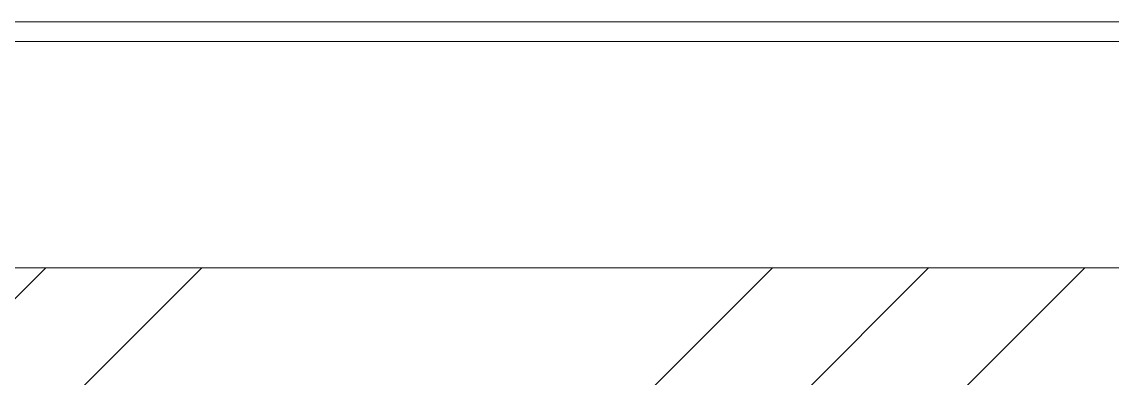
# Model space of a CAD drawing. Header units: millimetres. Extents: x -515342 to 330399, y -224905 to 507333.
# Drawn here: x 235270 to 236379, y 86569 to 86931 of the extents above; entities that cross this region are included whole.
import ezdxf

# ---------------------------------------------------------------- set-up
doc = ezdxf.new("R2010")
doc.units = ezdxf.units.MM
doc.layers.get('0').update_dxf_attribs({"lineweight": 0})
for name, color, linetype, lineweight in [('Линии', 7, 'Continuous', 0), ('Пандусы', 7, 'Continuous', 0), ('Стены внутренние', 7, 'Continuous', 0), ('Узлы', 7, 'Continuous', 0)]:
    doc.layers.add(name, color=color, linetype=linetype, lineweight=lineweight)

# ---------------------------------------------------------------- blocks, each defined once
blk = doc.blocks.new('Пандус - Пандус-9972835-О_АР_П_Разрез 3-3')
at = {"layer": 'Пандусы'}
blk.add_line((6599, -1120), (4099, -1120), dxfattribs=at)
blk = doc.blocks.new('СД_Люблино_Фасады_rvt-1-О_АР_П_Разрез 3-3')
at = {"layer": 'Стены внутренние'}
blk.add_line((3150, -1100), (6590, -1100), dxfattribs=at)
at = {"layer": 'Пандусы', "lineweight": 9}
blk.add_blockref('Пандус - Пандус-9972835-О_АР_П_Разрез 3-3', (0, 0), dxfattribs=at)

msp = doc.modelspace()

# ---------------------------------------------------------------- hatches: boundary and pattern name
at = {"layer": 'Узлы'}
h = msp.add_hatch(dxfattribs=at)
h.set_pattern_fill('FP_36', color=256, style=0, pattern_type=2)
h.set_pattern_definition([(45, (223568.56, 95610.5), (-449.013, 449.013), []), (45, (223727.3, 95610.5), (0, 898.026), []), (45, (223409.8, 95610.5), (0, 898.026), [])])
h.paths.add_polyline_path([(211304.3309, 84012.5204), (238549.4539, 84012.5204), (238549.4539, 86681.3929), (230149.7438, 86681.3929), (230149.7438, 84421.3929), (213939.7438, 84421.3929), (213939.7438, 86785.7094), (211304.3309, 86785.7094), (211304.3309, 85494.8472)])

# ---------------------------------------------------------------- linework, layer by layer
at = {"layer": 'Линии'}
msp.add_line((238549.4539, 86681.3929), (230149.7438, 86681.3929), dxfattribs=at)

# ---------------------------------------------------------------- block references
msp.add_blockref('СД_Люблино_Фасады_rvt-1-О_АР_П_Разрез 3-3', (229844.7438, 88031.3929))

doc.saveas('drawing.dxf')
